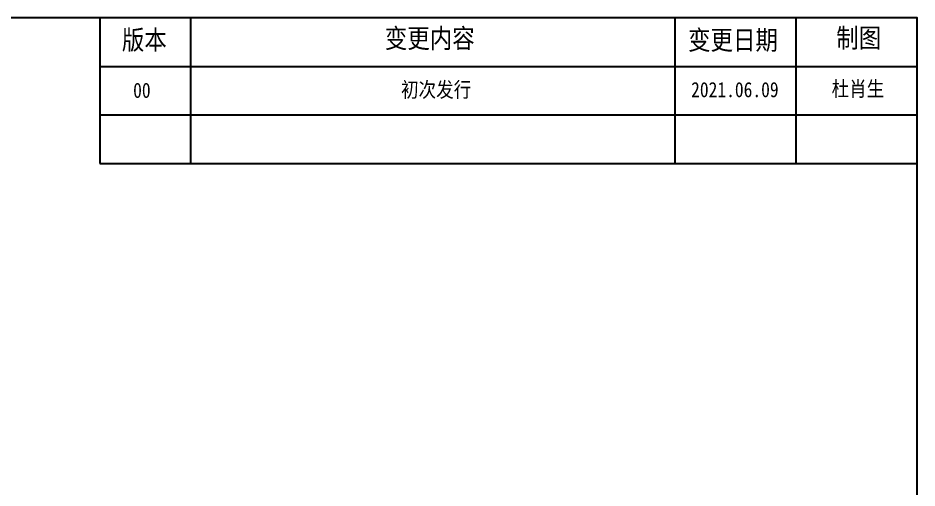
# Model space of a CAD drawing. Header units: millimetres. Extents: x -670 to 186, y 33 to 638.
# Drawn here: x -241.9 to 185.8, y 414.3 to 637.7 of the extents above; entities that cross this region are included whole.
import ezdxf

# ---------------------------------------------------------------- set-up
doc = ezdxf.new("R2010")
doc.units = ezdxf.units.MM
doc.header["$LTSCALE"] = 16.335
doc.layers.add('图框', color=7, linetype='CONTINUOUS')
doc.layers.add('标注尺寸', color=2, linetype='CONTINUOUS', lineweight=13)
doc.styles.get("Standard").update_dxf_attribs({"font": '', "width": 0.85, "height": 6})
doc.styles.get('Standard').set_extended_font_data('SimSun')

msp = doc.modelspace()

# ---------------------------------------------------------------- linework, layer by layer
at = {"layer": '图框'}
for p, q in [((-203.041, 637.707), (-203.041, 568.587)), ((-159.841, 637.707), (-159.841, 568.587)), ((70.559, 637.707), (70.559, 568.587)), ((128.159, 637.707), (128.159, 568.587)), ((-203.041, 614.667), (185.759, 614.667)), ((-203.041, 591.627), (185.759, 591.627)), ((-203.041, 568.587), (185.759, 568.587))]:
    msp.add_line(p, q, dxfattribs=at)
msp.add_lwpolyline([(-669.601, 32.907), (185.759, 32.907), (185.759, 637.707), (-669.601, 637.707)], close=True, dxfattribs=at)

# ---------------------------------------------------------------- texts
at = {"layer": '图框', "char_height": 9.216, "attachment_point": 1}
for s, insert, width in [('版本', (-192.497, 631.901), 26.80681), ('{\\fSimSun|b0|i0|c134|p2;变更内容}', (-67.401, 632.65), 52.16628), ('变更日期', (76.823, 631.825), 57.03994), ('制图', (147.349, 632.825), 42.67735)]:
    msp.add_mtext(s, dxfattribs=dict(at, insert=insert, width=width))
at = {"layer": '标注尺寸', "char_height": 7.2, "attachment_point": 1}
for s, insert, width in [('初次发行', (-59.702, 607.245), 45.85398), ('杜肖生', (145.145, 607.688), 38.51822), ('00', (-187.143, 606.936), 9.95952), ('2021.06.09', (78.298, 607.26), 23.39401)]:
    msp.add_mtext(s, dxfattribs=dict(at, insert=insert, width=width))

doc.saveas('drawing.dxf')
